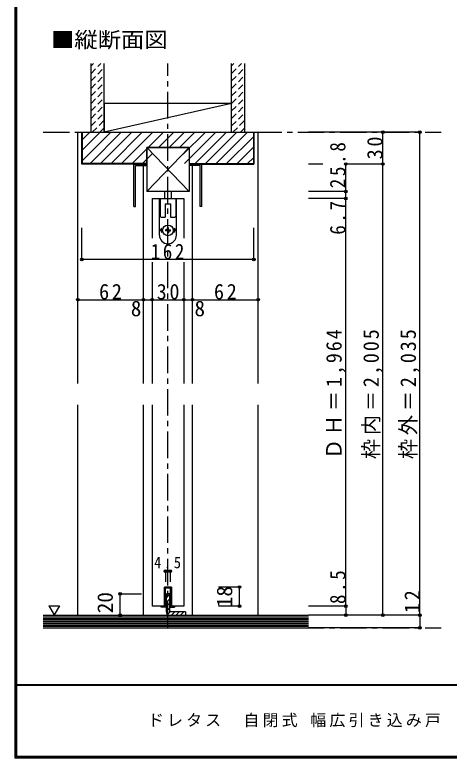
# Model space of a CAD drawing. Units: millimetres at full size, sheet at 1:5. Extents: x -973 to 977, y -718 to 696.
# Drawn here: x -973 to -564, y -701 to -1 of the extents above; entities that cross this region are included whole.
import ezdxf
from ezdxf.enums import TextEntityAlignment as Align

# ---------------------------------------------------------------- set-up
doc = ezdxf.new("R2010")
doc.units = ezdxf.units.MM
doc.header["$LTSCALE"] = 5
doc.header["$PDMODE"] = 32
doc.header["$PDSIZE"] = 2.5
doc.linetypes.add('CHAIN1', pattern=[8, 5, -1, 1, -1])
doc.linetypes.add('DASHED1', pattern=[1.8, 1.2, -0.6])
for name, color, linetype in [('0-1_通り芯', 4, 'CHAIN1'), ('0-2_柱', 7, 'Continuous'), ('0-3_仕上げ', 2, 'Continuous'), ('0-4_枠', 3, 'Continuous'), ('0-6_扉', 2, 'Continuous'), ('0-7_金物', 7, 'Continuous'), ('0-A_文字', 3, 'Continuous'), ('0-B_寸法', 7, 'Continuous'), ('0-C_ハッチ', 4, 'DASHED1'), ('F-1_枠', 6, 'Continuous'), ('F-A_文字', 7, 'Continuous')]:
    doc.layers.add(name, color=color, linetype=linetype)
doc.styles.add('ＭＳ ゴシック', font='')
doc.styles.get('ＭＳ ゴシック').set_extended_font_data('MS Gothic')

msp = doc.modelspace()

# ---------------------------------------------------------------- linework, layer by layer
at = {"layer": '0-1_通り芯'}
for p, q in [((-829.091, -578.141), (-829.091, -46.49)), ((-946.815, -111.141), (-571.591, -111.141)), ((-946.815, -578.141), (-571.591, -578.141))]:
    msp.add_line(p, q, dxfattribs=at)
at = {"layer": '0-2_柱', "color": 3}
for p, q in [((-889.091, -84.141), (-889.091, -111.141)), ((-769.091, -84.141), (-889.091, -84.141)), ((-769.091, -111.141), (-769.091, -84.141)), ((-889.091, -111.141), (-769.091, -111.141))]:
    msp.add_line(p, q, dxfattribs=at)
at = {"layer": '0-2_柱'}
msp.add_line((-769.091, -84.141), (-889.091, -111.141), dxfattribs=at)
at = {"layer": '0-3_仕上げ'}
for p, q in [((-901.591, -111.141), (-901.591, -46.49)), ((-889.091, -111.141), (-889.091, -46.49)), ((-769.091, -111.141), (-769.091, -46.49)), ((-756.591, -111.141), (-756.591, -46.49)), ((-901.591, -111.141), (-889.091, -111.141)), ((-769.091, -111.141), (-756.591, -111.141)), ((-946.815, -566.141), (-696.591, -566.141)), ((-946.815, -578.141), (-696.591, -578.141))]:
    msp.add_line(p, q, dxfattribs=at)
at = {"layer": '0-3_仕上げ', "color": 7}
for p, q in [((-946.815, -567.641), (-696.591, -567.641)), ((-946.815, -569.141), (-696.591, -569.141)), ((-946.815, -570.641), (-696.591, -570.641)), ((-946.815, -572.141), (-696.591, -572.141)), ((-946.815, -573.641), (-696.591, -573.641)), ((-946.815, -575.141), (-696.591, -575.141)), ((-946.815, -576.641), (-696.591, -576.641))]:
    msp.add_line(p, q, dxfattribs=at)
at = {"layer": '0-4_枠', "color": 4}
for p, q in [((-914.091, -111.141), (-910.091, -111.141)), ((-914.091, -347.891), (-914.091, -111.141)), ((-748.091, -111.141), (-744.091, -111.141)), ((-744.091, -347.891), (-744.091, -111.141)), ((-852.091, -347.891), (-852.091, -141.141)), ((-806.091, -347.891), (-806.091, -141.141)), ((-914.091, -566.141), (-914.091, -367.891)), ((-852.091, -566.141), (-852.091, -367.891)), ((-806.091, -566.141), (-806.091, -367.891)), ((-744.091, -566.141), (-744.091, -367.891))]:
    msp.add_line(p, q, dxfattribs=at)
at = {"layer": '0-4_枠'}
for p, q in [((-910.091, -141.141), (-910.091, -111.141)), ((-910.091, -111.141), (-748.091, -111.141)), ((-909.591, -140.641), (-909.591, -111.141)), ((-748.591, -111.141), (-748.591, -140.641)), ((-748.091, -111.141), (-748.091, -141.141)), ((-849.091, -125.641), (-809.09, -125.641)), ((-809.09, -125.641), (-809.09, -141.141)), ((-849.091, -141.141), (-910.091, -141.141)), ((-849.092, -140.641), (-909.591, -140.641)), ((-809.091, -140.641), (-748.591, -140.641)), ((-809.091, -141.141), (-805.524, -141.141)), ((-805.524, -141.141), (-748.091, -141.141))]:
    msp.add_line(p, q, dxfattribs=at)
msp.add_lwpolyline([(-849.091, -141.141), (-849.091, -137.31), (-849.091, -125.641)], dxfattribs=at)
at = {"layer": '0-6_扉', "color": 6}
for p, q in [((-844.091, -173.641), (-844.091, -211.005)), ((-844.091, -173.641), (-814.091, -173.641)), ((-814.091, -173.641), (-814.091, -211.005)), ((-844.091, -233.506), (-844.091, -347.891)), ((-814.091, -233.506), (-814.091, -347.891)), ((-844.091, -367.891), (-844.091, -557.641)), ((-814.091, -367.891), (-814.091, -557.641)), ((-832.341, -539.641), (-832.341, -557.641)), ((-825.841, -539.641), (-832.341, -539.641)), ((-825.841, -539.641), (-825.841, -557.641)), ((-832.341, -557.641), (-844.091, -557.641)), ((-814.091, -557.641), (-825.841, -557.641))]:
    msp.add_line(p, q, dxfattribs=at)
at = {"layer": '0-7_金物'}
for p, q in [((-849.091, -125.641), (-809.091, -166.941)), ((-809.091, -125.641), (-849.091, -166.941)), ((-809.091, -125.641), (-849.091, -125.641)), ((-849.091, -125.641), (-849.091, -166.941)), ((-809.091, -125.641), (-809.091, -166.941)), ((-861.091, -181.141), (-861.091, -141.141)), ((-861.091, -141.141), (-849.091, -141.141)), ((-859.591, -142.641), (-849.091, -142.641)), ((-859.591, -181.141), (-859.591, -142.641)), ((-797.091, -141.141), (-809.091, -141.141)), ((-798.591, -142.641), (-809.091, -142.641)), ((-798.591, -181.141), (-798.591, -142.641)), ((-797.091, -181.141), (-797.091, -141.141)), ((-809.091, -166.941), (-849.091, -166.941)), ((-832.091, -173.641), (-832.091, -166.941)), ((-826.091, -166.941), (-826.091, -173.641)), ((-837.141, -208.191), (-837.141, -173.641)), ((-836.947, -173.641), (-821.147, -173.641)), ((-836.49, -173.641), (-836.49, -190.141)), ((-821.69, -173.641), (-821.69, -190.141)), ((-821.041, -208.191), (-821.041, -173.641)), ((-861.091, -181.141), (-859.591, -181.141)), ((-831.591, -178.641), (-826.591, -178.641)), ((-831.591, -178.641), (-831.591, -191.141)), ((-826.591, -178.641), (-826.591, -191.141)), ((-797.091, -181.141), (-798.591, -181.141)), ((-835.49, -191.141), (-831.591, -191.141)), ((-826.591, -191.141), (-822.69, -191.141)), ((-834.747, -201.641), (-836.59, -203.641)), ((-829.61, -203.122), (-829.576, -201.191)), ((-828.604, -201.191), (-829.576, -201.191)), ((-828.57, -203.122), (-828.604, -201.191)), ((-823.433, -201.641), (-821.59, -203.641)), ((-835.49, -203.641), (-836.59, -203.641)), ((-829.61, -203.122), (-831.54, -203.155)), ((-831.54, -203.155), (-831.54, -204.127)), ((-829.61, -204.161), (-831.54, -204.127)), ((-829.61, -204.161), (-829.576, -206.091)), ((-829.576, -206.091), (-828.604, -206.091)), ((-828.57, -204.161), (-828.604, -206.091)), ((-828.57, -203.122), (-826.64, -203.155)), ((-828.57, -204.161), (-826.64, -204.127)), ((-826.64, -204.127), (-826.64, -203.155)), ((-822.69, -203.641), (-821.59, -203.641)), ((-832.341, -557.641), (-832.341, -539.641)), ((-832.341, -539.641), (-825.841, -539.641)), ((-831.341, -558.641), (-831.341, -540.641)), ((-826.841, -540.641), (-831.341, -540.641)), ((-826.841, -540.641), (-826.841, -558.641)), ((-825.841, -539.641), (-825.841, -557.641)), ((-835.341, -557.641), (-832.341, -557.641)), ((-835.341, -558.641), (-835.341, -557.641)), ((-831.341, -558.641), (-835.341, -558.641)), ((-826.841, -558.641), (-822.841, -558.641)), ((-825.841, -557.641), (-822.841, -557.641)), ((-822.841, -557.641), (-822.841, -558.641))]:
    msp.add_line(p, q, dxfattribs=at)
at = {"layer": '0-7_金物', "color": 3}
for p, q in [((-827.591, -546.141), (-830.591, -546.141)), ((-830.591, -563.141), (-830.591, -546.141)), ((-827.591, -546.141), (-827.591, -563.141)), ((-812.591, -563.141), (-827.591, -563.141)), ((-827.591, -566.141), (-812.591, -566.141)), ((-812.591, -563.141), (-812.591, -566.141))]:
    msp.add_line(p, q, dxfattribs=at)
at = {"layer": '0-7_金物'}
msp.add_circle((-829.09, -203.641), 5, dxfattribs=at)
for centre, radius, start, end in [((-835.49, -190.141), 1, 180, 270), ((-822.69, -190.141), 1, 270, 0), ((-829.09, -203.641), 6.4, 167.82427, 198.20996), ((-829.09, -203.641), 6.4, 341.79004, 12.17573), ((-829.091, -208.191), 8.05, 180, 270), ((-829.091, -208.191), 8.05, 270, 0)]:
    msp.add_arc(centre, radius, start, end, dxfattribs=at)
at = {"layer": '0-7_金物', "color": 3}
msp.add_arc((-827.591, -563.141), 3, 180, 270, dxfattribs=at)
at = {"layer": '0-A_文字', "color": 7}
msp.add_line((-941.251, -557.328), (-936.251, -565.988), dxfattribs=at)
msp.add_lwpolyline([(-941.251, -557.328), (-931.251, -557.328), (-936.251, -565.988)], dxfattribs=at)
at = {"layer": '0-B_寸法', "color": 4}
for p, q in [((-591.591, -111.141), (-696.591, -111.141)), ((-626.591, -141.141), (-626.591, -111.141)), ((-591.591, -566.141), (-591.591, -111.141)), ((-683.094, -141.141), (-696.591, -141.141)), ((-626.591, -141.141), (-663.027, -141.141)), ((-661.591, -166.941), (-661.591, -141.141)), ((-626.591, -566.141), (-626.591, -141.141)), ((-661.591, -166.941), (-696.591, -166.941)), ((-661.591, -173.641), (-661.591, -166.941)), ((-661.591, -173.641), (-696.591, -173.641)), ((-661.591, -557.641), (-661.591, -173.641)), ((-910.091, -231.141), (-910.091, -201.141)), ((-748.091, -231.141), (-748.091, -201.141)), ((-748.091, -231.141), (-910.091, -231.141)), ((-914.091, -268.93), (-852.091, -268.93)), ((-852.091, -268.93), (-844.091, -268.93)), ((-844.091, -268.93), (-814.091, -268.93)), ((-831.341, -524.641), (-831.341, -534.641)), ((-831.341, -524.641), (-826.841, -524.641)), ((-826.841, -524.641), (-826.841, -534.641)), ((-874.09, -566.141), (-874.09, -546.141)), ((-874.09, -546.141), (-854.09, -546.141)), ((-761.59, -539.641), (-781.59, -539.641)), ((-761.59, -557.641), (-761.59, -539.641)), ((-761.59, -557.641), (-781.59, -557.641)), ((-661.591, -557.641), (-696.591, -557.641)), ((-661.591, -557.641), (-661.591, -566.141)), ((-874.09, -566.141), (-854.09, -566.141)), ((-591.591, -566.141), (-696.591, -566.141)), ((-591.591, -566.141), (-591.591, -578.141)), ((-591.591, -578.141), (-696.591, -578.141))]:
    msp.add_line(p, q, dxfattribs=at)
msp.add_lwpolyline([(-814.091, -268.93), (-806.091, -268.93), (-744.091, -268.93)], dxfattribs=at)
at = {"layer": '0-B_寸法'}
for p in [(-626.591, -111.141), (-591.591, -111.141), (-661.591, -141.141), (-626.591, -141.141), (-661.591, -166.941), (-661.591, -173.641), (-910.091, -231.141), (-748.091, -231.141), (-914.091, -268.93), (-852.091, -268.93), (-844.091, -268.93), (-814.091, -268.93), (-806.091, -268.93), (-744.091, -268.93), (-831.341, -524.641), (-826.841, -524.641), (-761.59, -539.641), (-874.09, -546.141), (-761.59, -557.641), (-661.591, -557.641), (-874.09, -566.141), (-661.591, -566.141), (-626.591, -566.141), (-591.591, -566.141), (-591.591, -578.141)]:
    msp.add_point(p, dxfattribs=at)
at = {"layer": '0-C_ハッチ'}
for p, q in [((-901.591, -55.778), (-892.303, -46.49)), ((-901.591, -48.707), (-899.374, -46.49)), ((-769.091, -55.778), (-759.803, -46.49)), ((-769.091, -48.707), (-766.874, -46.49)), ((-901.591, -62.849), (-889.091, -50.349)), ((-769.091, -62.849), (-756.591, -50.349)), ((-901.591, -69.92), (-889.091, -57.42)), ((-769.091, -69.92), (-756.591, -57.42)), ((-901.591, -76.991), (-889.091, -64.491)), ((-769.091, -76.991), (-756.591, -64.491)), ((-901.591, -84.062), (-889.091, -71.562)), ((-769.091, -84.062), (-756.591, -71.562)), ((-901.591, -91.133), (-889.091, -78.633)), ((-769.091, -91.133), (-756.591, -78.633)), ((-901.591, -98.204), (-889.091, -85.704)), ((-769.091, -98.204), (-756.591, -85.704)), ((-901.591, -105.275), (-889.091, -92.775)), ((-769.091, -105.275), (-756.591, -92.775)), ((-900.386, -111.141), (-889.091, -99.846)), ((-767.886, -111.141), (-756.591, -99.846)), ((-893.315, -111.141), (-889.091, -106.917)), ((-760.815, -111.141), (-756.591, -106.917))]:
    msp.add_line(p, q, dxfattribs=at)
at = {"layer": '0-C_ハッチ', "linetype": 'Continuous'}
for p, q in [((-909.591, -137.806), (-882.927, -111.141)), ((-909.591, -127.906), (-892.826, -111.141)), ((-909.591, -118.007), (-902.726, -111.141)), ((-902.527, -140.641), (-873.027, -111.141)), ((-892.628, -140.641), (-863.128, -111.141)), ((-882.728, -140.641), (-853.228, -111.141)), ((-872.829, -140.641), (-843.329, -111.141)), ((-862.929, -140.641), (-833.429, -111.141)), ((-837.53, -125.141), (-823.53, -111.141)), ((-827.63, -125.141), (-813.63, -111.141)), ((-817.731, -125.141), (-803.731, -111.141)), ((-814.691, -132.001), (-793.831, -111.141)), ((-813.432, -140.641), (-783.932, -111.141)), ((-803.532, -140.641), (-774.032, -111.141)), ((-793.633, -140.641), (-764.133, -111.141)), ((-783.733, -140.641), (-754.233, -111.141)), ((-773.834, -140.641), (-748.591, -115.399)), ((-763.934, -140.641), (-748.591, -125.298)), ((-853.03, -140.641), (-843.491, -131.103)), ((-754.035, -140.641), (-748.591, -135.198)), ((-830.591, -549.787), (-827.591, -546.787)), ((-830.591, -554.029), (-827.591, -551.029)), ((-830.591, -558.272), (-827.591, -555.272)), ((-830.591, -562.515), (-827.591, -559.515)), ((-829.382, -565.548), (-826.975, -563.141)), ((-825.732, -566.141), (-822.732, -563.141)), ((-821.49, -566.141), (-818.49, -563.141)), ((-817.247, -566.141), (-814.247, -563.141)), ((-813.004, -566.141), (-812.592, -565.729))]:
    msp.add_line(p, q, dxfattribs=at)
at = {"layer": 'F-1_枠'}
for p, q in [((-973.347, 695.833), (-973.347, -700.833)), ((-972.514, 695.833), (-972.514, -700.833)), ((-971.68, 695.833), (-971.68, -700.833)), ((976.653, -631.667), (-973.347, -631.667)), ((976.653, -632.5), (-973.347, -632.5)), ((976.653, -699.167), (-973.347, -699.167)), ((976.653, -700), (-973.347, -700)), ((976.653, -700.833), (-973.347, -700.833))]:
    msp.add_line(p, q, dxfattribs=at)

# ---------------------------------------------------------------- texts
at = {"layer": '0-A_文字', "color": 7, "style": 'ＭＳ ゴシック', "width": 1.1}
msp.add_text('■縦断面図', height=14.66, dxfattribs=at).set_placement((-939.315, -35.78), align=Align.BOTTOM_LEFT)
at = {"layer": '0-B_寸法', "style": 'ＭＳ ゴシック'}
for p in [(-864.091, -288.93), (-804.091, -288.93)]:
    msp.add_text('8', height=14.66, dxfattribs=at).set_placement(p, align=Align.BOTTOM_LEFT)
for s, p in [('20', (-876.59, -564.348)), ('18', (-764.09, -558.641))]:
    msp.add_text(s, height=14.66, rotation=90, dxfattribs=at).set_placement(p, align=Align.BOTTOM_LEFT)
at = {"layer": '0-B_寸法', "char_height": 14.66, "attachment_point": 7, "rotation": 90, "style": 'ＭＳ ゴシック'}
for s, insert in [('\\T1.27;\\W0.95;30', (-626.591, -136.766)), ('\\T1.28;\\W0.9;25.8', (-661.591, -163.956)), ('\\T1.27;\\W0.9;6.7', (-661.591, -207.706)), ('\\T1.19;\\W0.95;ＤＨ＝1,964', (-661.591, -419.141)), ('\\T1.19;\\W0.95;枠内＝2,005', (-626.591, -419.141)), ('\\T1.19;\\W0.95;枠外＝2,035', (-591.591, -419.141)), ('\\T1.27;\\W0.9;8.5', (-661.591, -555.641)), ('\\T1.27;\\W0.95;12', (-591.591, -564.141))]:
    msp.add_mtext(s, dxfattribs=dict(at, insert=insert))
at = {"layer": '0-B_寸法', "attachment_point": 7, "style": 'ＭＳ ゴシック'}
for s, insert, char_height in [('\\T1.27;\\W0.9;162', (-845.341, -231.141), 14.66), ('\\T1.27;\\W0.95;62', (-893.966, -268.93), 14.66), ('\\T1.27;\\W0.95;30', (-839.716, -268.93), 14.66), ('\\T1.27;\\W0.95;62', (-785.716, -268.93), 14.66), ('\\T1.38;\\W0.9;4.5', (-842.091, -522.141), 11)]:
    msp.add_mtext(s, dxfattribs=dict(at, insert=insert, char_height=char_height))
at = {"layer": 'F-A_文字', "insert": (-847.938, -673.333), "char_height": 11, "attachment_point": 7, "style": 'ＭＳ ゴシック'}
msp.add_mtext('\\T1.2;ドレタス\u3000自閉式\\~幅広引き込み戸\u3000戸袋引き込み・上吊りタイプ\u3000固定枠170巾\u3000枠外H2,035\u3000枠外W2,215', dxfattribs=at)

doc.saveas('drawing.dxf')
